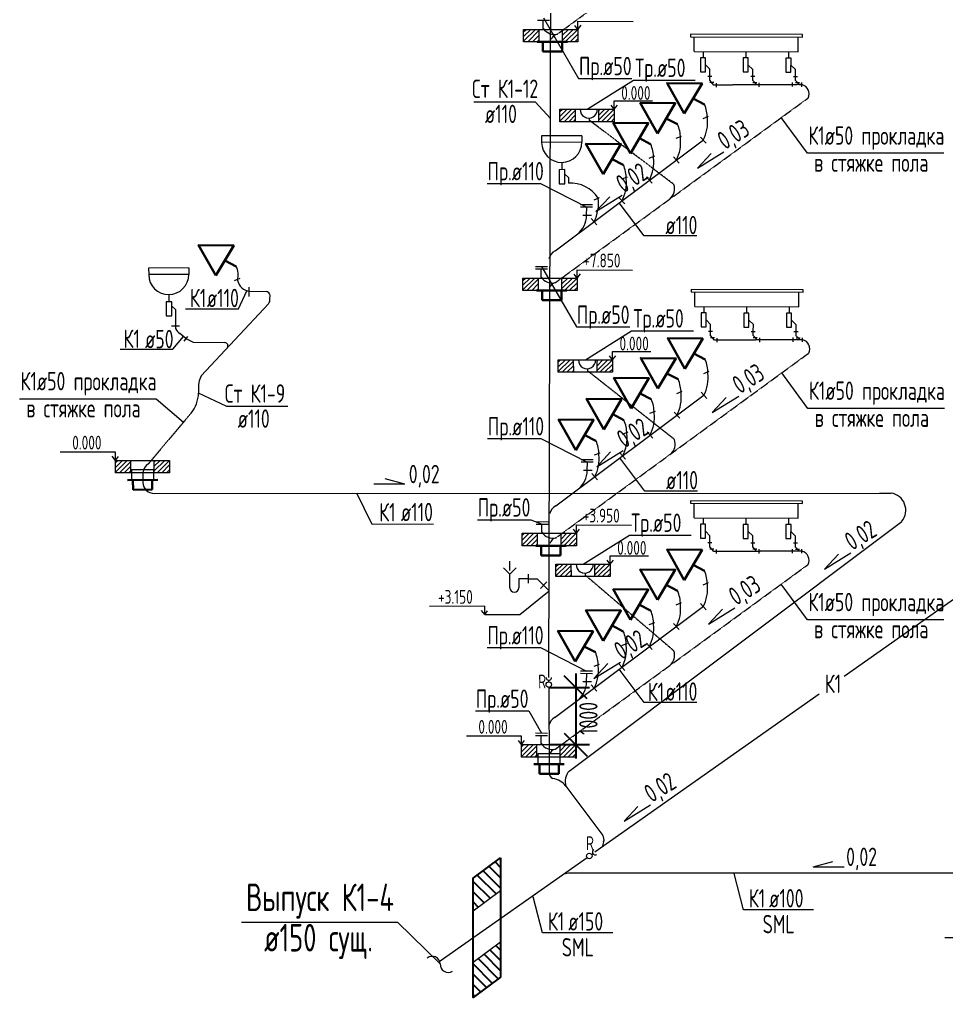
# Model space of a CAD drawing. Header units: millimetres. Extents: x -8689834 to 9419935, y -284943 to 166066.
# Drawn here: x -43550 to -33472, y -119965 to -109336 of the extents above; entities that cross this region are included whole.
import ezdxf

# ---------------------------------------------------------------- set-up
doc = ezdxf.new("R2010")
doc.units = ezdxf.units.MM
doc.header["$MEASUREMENT"] = 0
doc.linetypes.add('01_base$0$DASHED2', pattern=[0.375, 0.25, -0.125])
doc.layers.get('0').update_dxf_attribs({"color": 250, "lineweight": 9})
for name, color, linetype, lineweight in [('_ВК-Text К1', 7, 'Continuous', 30), ('_ВК-К1', 14, 'Continuous', 40), ('_ВК-К3', 30, 'Continuous', 40), ('_ВК-переход на SML', 3, 'Continuous', 30), ('_ВК-противопожарные муфты', 1, 'Continuous', 30), ('_Санпр', 7, 'Continuous', 30), ('_Сантехника', 7, 'Continuous', 30), ('ВК_канализация', 32, 'Continuous', 30), ('тх разм', 250, 'Continuous', 9)]:
    doc.layers.add(name, color=color, linetype=linetype, lineweight=lineweight)
doc.layers.add('PDF __ВК-К1', color=7, linetype='Continuous', true_color=0xb80000)
for name, color, linetype in [('PDF __К14', 3, 'Continuous'), ('PDF __Сантехника', 7, 'Continuous'), ('PDF _TEKSTBK', 7, 'Continuous')]:
    doc.layers.add(name, color=color, linetype=linetype)
doc.styles.add('ISOCPEUR', font='isocpeur.ttf', dxfattribs={"width": 0.7})
doc.styles.add('ГОСТ 2.304', font='isocpeur.ttf', dxfattribs={"width": 0.7})
doc.dimstyles.new('СПДС', dxfattribs={"dimscale": 100, "dimtxt": 2.5, "dimasz": 2.5, "dimexe": 1.5, "dimexo": 0, "dimgap": 1, "dimtad": 1, "dimdec": 0, "dimrnd": 1, "dimtxsty": 'ГОСТ 2.304', "dimblk": 'OBLIQUE', "dimcen": 2.5, "dimdle": 1.5, "dimadec": 0, "dimazin": 2, "dimtfac": 0.75, "dimtdec": 0, "dimtmove": 1, "dimatfit": 3, "dimfxl": 1, "dimtolj": 1, "dimarcsym": 1})

# ---------------------------------------------------------------- blocks, each defined once
blk = doc.blocks.new('Унитаз')
at = {"layer": '_Сантехника', "lineweight": 30}
blk.add_line((-161311, 33424), (-161137, 33336), dxfattribs=at)
blk.add_lwpolyline([(-161446, 33191), (-161714, 33657), (-161176, 33657)], close=True, dxfattribs=at)
blk = doc.blocks.new('Протв_муфта')
at = {"layer": '_ВК-противопожарные муфты', "ltscale": 200, "transparency": 33554687}
for p, q in [((-205635, 240869), (-206106, 240869)), ((-206021, 240719), (-206021, 240869)), ((-205721, 240869), (-205721, 240719)), ((-205721, 240719), (-206021, 240719))]:
    blk.add_line(p, q, dxfattribs=at)
blk = doc.blocks.new('_Oblique')
at = {"color": 0, "linetype": 'ByBlock', "lineweight": -2}
blk.add_line((-0.5, -0.5), (0.5, 0.5), dxfattribs=at)
blk = doc.blocks.new('*D2200')
at = {"layer": 'тх разм', "color": 0, "lineweight": -2, "ltscale": 100, "transparency": 16777216}
for p, q in [((-37502, -116445), (-37502, -117367)), ((-37795, -116595), (-37352, -116595)), ((-37797, -117217), (-37352, -117217))]:
    blk.add_line(p, q, dxfattribs=at)
at = {"layer": 'тх разм', "color": 0, "lineweight": -2, "ltscale": 100, "transparency": 16777216, "xscale": 250, "yscale": 250, "zscale": 250}
for p, rotation in [((-37502, -116595), 90), ((-37502, -117217), 270)]:
    blk.add_blockref('_Oblique', p, dxfattribs=dict(at, rotation=rotation))
at = {"layer": 'тх разм', "color": 0, "lineweight": 13, "ltscale": 100, "transparency": 16777216, "insert": (-37365, -116933), "char_height": 250, "attachment_point": 5, "rotation": 90, "style": 'ГОСТ 2.304'}
blk.add_mtext('\\A1;{\\H0.8x;1000}', dxfattribs=at)

msp = doc.modelspace()

# ---------------------------------------------------------------- hatches: boundary and pattern name
at = {"layer": '_ВК-К3', "lineweight": 13}
h = msp.add_hatch(dxfattribs=at)
h.set_pattern_fill('ANSI31', scale=11.388071, angle=180)
h.set_pattern_definition([(225, (-91647.856, -129811.1), (25.566948, -25.566948), [])])
h.paths.add_polyline_path([(-38069, -109578.7), (-37902.3, -109578.7), (-37902.3, -109443.2), (-38069, -109443.2)])
h.paths.add_polyline_path([(-37646.5, -109578.7), (-37479.1, -109578.7), (-37479.1, -109443.2), (-37646.5, -109443.2)])
h = msp.add_hatch(dxfattribs=at)
h.set_pattern_fill('ANSI31', scale=11.388071, angle=180)
h.set_pattern_definition([(225, (-91252.95, -130678.514), (25.566948, -25.566948), [])])
h.paths.add_polyline_path([(-37674.1, -110446.1), (-37507.4, -110446.1), (-37507.4, -110310.6), (-37674.1, -110310.6)])
h.paths.add_polyline_path([(-37251.6, -110446.1), (-37084.2, -110446.1), (-37084.2, -110310.6), (-37251.6, -110310.6)])
h = msp.add_hatch(dxfattribs=at)
h.set_pattern_fill('ANSI31', scale=11.388071, angle=180)
h.set_pattern_definition([(225, (-91655.592, -132513.89), (25.566948, -25.566948), [])])
h.paths.add_polyline_path([(-38076.8, -112281.5), (-37910.1, -112281.5), (-37910.1, -112145.9), (-38076.8, -112145.9)])
h.paths.add_polyline_path([(-37654.2, -112281.5), (-37486.8, -112281.5), (-37486.8, -112145.9), (-37654.2, -112145.9)])
h = msp.add_hatch(dxfattribs=at)
h.set_pattern_fill('ANSI31', scale=11.388071, angle=180)
h.set_pattern_definition([(225, (-91271.664, -133402.65), (25.566948, -25.566948), [])])
h.paths.add_polyline_path([(-37692.8, -113170.3), (-37526.1, -113170.3), (-37526.1, -113034.7), (-37692.8, -113034.7)])
h.paths.add_polyline_path([(-37270.3, -113170.3), (-37102.9, -113170.3), (-37102.9, -113034.7), (-37270.3, -113034.7)])
h = msp.add_hatch(dxfattribs=at)
h.set_pattern_fill('ANSI31', scale=11.388071, angle=180)
h.set_pattern_definition([(225, (-96086.47, -134495.45), (25.566948, -25.566948), [])])
h.paths.add_polyline_path([(-42507.6, -114263.1), (-42340.9, -114263.1), (-42340.9, -114127.5), (-42507.6, -114127.5)])
h.paths.add_polyline_path([(-42085.1, -114263.1), (-41917.7, -114263.1), (-41917.7, -114127.5), (-42085.1, -114127.5)])
h = msp.add_hatch(dxfattribs=at)
h.set_pattern_fill('ANSI31', scale=11.388071, angle=180)
h.set_pattern_definition([(225, (-91663.8, -135287.014), (25.566948, -25.566948), [])])
h.paths.add_polyline_path([(-38085, -115054.6), (-37918.3, -115054.6), (-37918.3, -114919.1), (-38085, -114919.1)])
h.paths.add_polyline_path([(-37662.4, -115054.6), (-37495.1, -115054.6), (-37495.1, -114919.1), (-37662.4, -114919.1)])
h = msp.add_hatch(dxfattribs=at)
h.set_pattern_fill('ANSI31', scale=11.388071, angle=180)
h.set_pattern_definition([(225, (-91296.898, -135623.627), (25.566948, -25.566948), [])])
h.paths.add_polyline_path([(-37718.1, -115391.2), (-37551.4, -115391.2), (-37551.4, -115255.7), (-37718.1, -115255.7)])
h.paths.add_polyline_path([(-37295.5, -115391.2), (-37128.2, -115391.2), (-37128.2, -115255.7), (-37295.5, -115255.7)])
h = msp.add_hatch(dxfattribs=at)
h.set_pattern_fill('ANSI31', scale=11.388071, angle=180)
h.set_pattern_definition([(225, (-91670.6, -137584.544), (25.566948, -25.566948), [])])
h.paths.add_polyline_path([(-38091.8, -117352.2), (-37925.1, -117352.2), (-37925.1, -117216.6), (-38091.8, -117216.6)])
h.paths.add_polyline_path([(-37669.2, -117352.2), (-37501.9, -117352.2), (-37501.9, -117216.6), (-37669.2, -117216.6)])
at = {"layer": '_ВК-К3', "lineweight": 25}
h = msp.add_hatch(dxfattribs=at)
h.set_pattern_fill('ANSI31', scale=25, angle=270)
h.set_pattern_definition([(315, (6094.96, -237503.97), (56.1266, 56.1266), [])])
h.paths.add_polyline_path([(-38320.8, -119743.7), (-38320.8, -119363.1), (-38618.4, -119583.6), (-38618.4, -119965.4)])
h.paths.add_polyline_path([(-38320.8, -118803.8), (-38320.8, -118448.7), (-38618.4, -118670.3), (-38618.4, -119025.5)])

# ---------------------------------------------------------------- linework, layer by layer
at = {"color": 244, "linetype": '01_base$0$DASHED2', "ltscale": 0.6, "true_color": 0x991b1e}
msp.add_lwpolyline([(-37701.4, -109492.7), (-34953.5, -107486), (-34953.5, -107486), (-34953.5, -107486)], dxfattribs=at)
at = {"color": 244, "ltscale": 500, "true_color": 0x991b1e}
for points in [[(-37795.3, -116488), (-37773.1, -108821.3)], [(-37917.3, -109343.3), (-37786.3, -109343.9)], [(-37855.5, -109432.3), (-37855.1, -109343.6)], [(-37940.8, -112020.1), (-37809.8, -112020.7)], [(-37940.1, -112046.1), (-37809.1, -112046.7)], [(-37878.2, -112135.1), (-37877.9, -112046.4)], [(-41603, -113365), (-41602.9, -113397.3)], [(-42208.8, -114257.5), (-42208.5, -114368.1)], [(-42085.3, -114486.4), (-34198.7, -114483.2), (-34073.3, -114482.4)], [(-37934, -114793.3), (-37803, -114793.8)], [(-37574.2, -117504), (-33957.4, -114790)], [(-37933.3, -114819.3), (-37802.3, -114819.8)], [(-37871.4, -114908.2), (-37871.1, -114819.5)], [(-37795, -116594.7), (-37792.4, -117515.2)], [(-37940.8, -117090.8), (-37809.8, -117091.3)], [(-37940.1, -117116.8), (-37809.1, -117117.3)], [(-37878.2, -117205.8), (-37877.9, -117117)]]:
    msp.add_lwpolyline(points, dxfattribs=at)
at = {"color": 18, "ltscale": 100, "true_color": 0x000000}
for points in [[(-37852.5, -109317.6), (-37471.9, -109974.7), (-36891.6, -109974.7)], [(-37379.2, -110310.6), (-36876, -109993.9), (-36202.7, -109993.9)], [(-38609.3, -110230.5), (-37943.7, -110228.8), (-37776.2, -110411.6)], [(-37875.3, -112020.4), (-37494.6, -112677.4), (-36914.3, -112677.4)], [(-37397.9, -113034.7), (-36894.7, -112718.1), (-36221.4, -112718.1)], [(-38572.5, -114772.5), (-37992.2, -114772.5), (-37867.8, -114819.5)], [(-37423.1, -115255.7), (-36920, -114939), (-36246.6, -114939)], [(-38111.2, -115803.7), (-37792.6, -115544.6)], [(-38492.7, -115804.1), (-38111.2, -115803.7)], [(-38467.5, -116162.1), (-37887.1, -116162.1), (-37385.6, -116419.3)], [(-38593.2, -116851.7), (-38012.9, -116851.7), (-37875.3, -117091)]]:
    msp.add_lwpolyline(points, dxfattribs=at)
at = {"color": 7, "ltscale": 500}
for points in [[(-37479.1, -109443.2), (-37478.6, -109352.7), (-36879.6, -109356.3)], [(-37479.1, -109443.2), (-37510.9, -109400.3)], [(-37479.1, -109443.2), (-37444.1, -109398.3)], [(-37084.2, -110310.6), (-37084.2, -110220.1), (-36668.2, -110220.2)], [(-37084.2, -110310.6), (-37116.3, -110267.9)], [(-37084.2, -110310.6), (-37049.5, -110265.5)], [(-37486.8, -112145.9), (-37518.7, -112103.1)], [(-37486.8, -112145.9), (-37486.3, -112055.5), (-36887.4, -112059.1)], [(-37486.8, -112145.9), (-37451.8, -112101.1)], [(-42457.6, -112920.2), (-41883.8, -112920.2), (-41767.8, -112782.2)], [(-37102.9, -113034.7), (-37135, -112992.1)], [(-37102.9, -113034.7), (-37102.9, -112944.2), (-36686.9, -112944.3)], [(-37102.9, -113034.7), (-37068.2, -112989.6)], [(-42507.6, -114127.5), (-42507.6, -114037), (-43106.6, -114037.1)], [(-42507.6, -114127.5), (-42542.4, -114082.4)], [(-42507.6, -114127.5), (-42475.6, -114084.9)], [(-37495.1, -114919.1), (-37526.9, -114876.2)], [(-37495.1, -114919.1), (-37494.5, -114828.6), (-36895.6, -114832.2)], [(-37495.1, -114919.1), (-37460.1, -114874.2)], [(-37128.2, -115255.7), (-37160.2, -115213)], [(-37128.2, -115255.7), (-37128.2, -115165.2), (-36712.2, -115165.3)], [(-37128.2, -115255.7), (-37093.4, -115210.6)], [(-38492.7, -115804.1), (-38492.8, -115713.6), (-39091.7, -115714.3)], [(-38492.7, -115804.1), (-38527.5, -115759)], [(-38492.7, -115804.1), (-38460.7, -115761.4)], [(-38091.8, -117216.6), (-38091.8, -117126.1), (-38690.7, -117126.2)], [(-38091.8, -117216.6), (-38126.5, -117171.5)], [(-38091.8, -117216.6), (-38059.7, -117174)], [(-38618.4, -118670.3), (-38320.8, -118448.7)], [(-38618.4, -119025.5), (-38320.8, -118803.8)], [(-38618.4, -119583.6), (-38320.8, -119362)], [(-32890.4, -119408.1), (-32890.4, -119317.6), (-33489.3, -119317.7)], [(-38618.4, -119965.4), (-38320.8, -119743.7)], [(-38618.4, -119965.4), (-38320.8, -119743.7)]]:
    msp.add_lwpolyline(points, dxfattribs=at)
at = {"color": 244, "linetype": '01_base$0$DASHED2', "true_color": 0x991b1e}
for points in [[(-35042.9, -110043.1), (-35972.1, -110047.9)], [(-37724.1, -112195.5), (-34976.2, -110188.8), (-34976.2, -110188.8), (-34976.2, -110188.8)], [(-36436.3, -111126.9), (-37356.7, -110428.7)], [(-35036.1, -112816.2), (-35965.3, -112821.1)], [(-37717.3, -114968.7), (-34969.4, -112961.9), (-34969.4, -112961.9), (-34969.4, -112961.9)], [(-36429.5, -113900), (-37375.4, -113152.8)], [(-42148.3, -114164.9), (-41683.9, -113614.5), (-41683.9, -113614.5), (-41683.9, -113614.5)], [(-35042.9, -115113.7), (-35972.1, -115118.6)], [(-37724.1, -117266.2), (-34976.2, -115259.5), (-34976.2, -115259.5), (-34976.2, -115259.5)], [(-36436.3, -116197.5), (-37400.7, -115373.8)]]:
    msp.add_lwpolyline(points, dxfattribs=at)
at = {"color": 18, "ltscale": 100, "true_color": 0x000000, "elevation": 0}
for points in [[(-33500.7, -110788.9), (-34984.6, -110788.9), (-35267.5, -110401.5)], [(-38465.3, -111117.5), (-37885, -111117.5), (-37383.4, -111374.7)], [(-33493.9, -113562), (-34977.8, -113562), (-35260.7, -113174.7)], [(-38461.8, -113890.5), (-37881.5, -113890.5), (-37379.9, -114147.8)], [(-33500.7, -115859.5), (-34984.6, -115859.5), (-35267.5, -115472.2)]]:
    msp.add_lwpolyline(points, dxfattribs=at)
at = {"color": 244, "ltscale": 100, "true_color": 0x991b1e}
for points in [[(-37726.7, -111849.3), (-36114.1, -110642.2)], [(-26375.4, -110698.4), (-34584.4, -116478.3)], [(-41574.8, -113207.3), (-40843.9, -112424.7)], [(-41742.2, -112803.8), (-41661.8, -112842.6)], [(-41661.8, -112842.6), (-41318.1, -112846.6)], [(-37719.9, -114622.4), (-36107.3, -113415.4)], [(-37726.7, -116919.9), (-36114.1, -115712.9)], [(-34857, -116670.2), (-37293.9, -118385.9)], [(-37199.4, -118274), (-37215.6, -118330.8)], [(-37379.1, -118446.2), (-38976, -119570.2)]]:
    msp.add_lwpolyline(points, dxfattribs=at)
at = {"color": 244, "ltscale": 500, "true_color": 0x991b1e, "elevation": 0}
for points in [[(-37321.2, -111375.4), (-37452.2, -111373.9)], [(-37320.1, -111349.4), (-37451.1, -111347.9)], [(-37384.4, -111463.4), (-37383.4, -111374.7)], [(-37332.2, -111465.1), (-37424.4, -111464.4)], [(-41724.8, -112779.2), (-41765.2, -112830.2)], [(-37314.4, -114148.5), (-37445.4, -114147)], [(-37313.3, -114122.6), (-37444.3, -114121)], [(-37377.6, -114236.5), (-37376.6, -114147.8)], [(-37325.4, -114238.2), (-37417.6, -114237.5)], [(-37321.2, -116446.1), (-37452.2, -116444.5)], [(-37320.1, -116420.1), (-37451.1, -116418.5)], [(-37384.4, -116534.1), (-37383.4, -116445.3)], [(-37332.2, -116535.8), (-37424.4, -116535.1)]]:
    msp.add_lwpolyline(points, dxfattribs=at)
at = {"ltscale": 100, "elevation": 0}
for points in [[(-36185.6, -111687.9), (-36759.4, -111687.9), (-37029.3, -111327.2)], [(-36178.8, -114461), (-36752.6, -114461), (-37022.5, -114100.4)], [(-36185.6, -116758.5), (-36759.4, -116758.5), (-37029.3, -116397.9)]]:
    msp.add_lwpolyline(points, dxfattribs=at)
at = {"color": 7, "ltscale": 500, "elevation": 0}
for points in [[(-41744.5, -112481.2), (-41170.7, -112481.2), (-41078.8, -112282.7)], [(-34916, -119011.9), (-35680.1, -119011.9), (-35780.6, -118619.3)], [(-37100, -119263.3), (-37864.2, -119263.3), (-37964.6, -118870.7)]]:
    msp.add_lwpolyline(points, dxfattribs=at)
at = {"color": 244, "ltscale": 100, "true_color": 0x991b1e, "elevation": 0}
msp.add_lwpolyline([(-41045.6, -112289.5), (-40869.8, -112291.5)], dxfattribs=at)
at = {"color": 18, "ltscale": 500, "true_color": 0x000000, "elevation": 0}
msp.add_lwpolyline([(-43549.8, -113458.8), (-42065.8, -113458.8), (-41766, -113711.8)], dxfattribs=at)
at = {"color": 18, "ltscale": 500, "true_color": 0x000000}
msp.add_lwpolyline([(-41135.7, -119146.3), (-39442.3, -119146.3), (-38976, -119600.7)], dxfattribs=at)
at = {"color": 244, "ltscale": 500, "true_color": 0x991b1e}
for centre, radius, start, end in [((-37736.8, -109356.2), 141, 212.65717, 284.53041), ((-37682.4, -109582.3), 91.6, 101.97428, 161.54253), ((-37759.5, -112059), 141, 212.65717, 284.53041), ((-37705.1, -112285.1), 91.6, 101.97428, 161.54253), ((-42072.2, -114280.6), 138.5, 123.31457, 172.74356), ((-42088.4, -114366.5), 119.9, 180.73322, 271.49794), ((-37752.7, -114832.1), 141, 212.65717, 284.53041), ((-37698.3, -115058.2), 91.6, 101.97428, 161.54253), ((-37759.5, -117129.7), 141, 212.65717, 284.53041), ((-37705.1, -117355.7), 91.6, 101.97428, 161.54253), ((-37718.6, -117520.2), 74, 176.11283, 243.89843)]:
    msp.add_arc(centre, radius, start, end, dxfattribs=at)
at = {"color": 244, "ltscale": 100, "true_color": 0x991b1e}
for centre, radius, start, end in [((-35067.9, -110142.6), 102.7, 333.2611, 75.90846), ((-36576, -111174.8), 147.8, 310.79344, 18.91465), ((-40895.9, -112379, 0), 69.1, 318.69461, 5.97721), ((-35061.1, -112915.7), 102.7, 333.2611, 75.90846), ((-41312.6, -113335.6), 291.9, 153.92726, 185.77856), ((-41975.2, -113382.2), 372.5, 321.42424, 357.67228), ((-36569.2, -113947.9), 147.8, 310.79344, 18.91465), ((-34104.3, -114669.7), 189.8, 320.69079, 80.61964), ((-35067.9, -115213.3), 102.7, 333.2611, 75.90846), ((-36576, -116245.4), 147.8, 310.79344, 18.91465), ((-37454.1, -117615.7), 164, 137.08332, 198.51197), ((-37786.4, -117812.3), 228.4, 39.2716, 81.12528), ((-37278.8, -118247.4), 83.8, 341.50044, 31.22159)]:
    msp.add_arc(centre, radius, start, end, dxfattribs=at)
at = {"color": 18, "ltscale": 500, "true_color": 0x000000}
for centre, start, end in [((-39062.1, -119604.1), 2.21733, 129.29001), ((-38890.1, -119607.6), 175.43682, 302.5095)]:
    msp.add_arc(centre, 86.2, start, end, dxfattribs=at)
at = {"layer": '_ВК-Text К1', "color": 7, "lineweight": 13, "ltscale": 100}
for p, q in [((-36180.7, -110952.4), (-35893.5, -110775.2)), ((-36180.7, -110952.4), (-36029.6, -110791.4)), ((-37283.3, -111423), (-36996.2, -111245.8)), ((-37283.3, -111423), (-37132.3, -111262)), ((-36018.4, -113606.5), (-35731.2, -113429.3)), ((-36018.4, -113606.5), (-35867.3, -113445.5)), ((-37274.9, -114196.7), (-36987.7, -114019.5)), ((-37274.9, -114196.7), (-37123.8, -114035.7)), ((-39360.3, -114384.9), (-39573.6, -114327.5)), ((-39360.3, -114384.9), (-39697.8, -114385.4)), ((-34797.2, -115308.6), (-34510, -115131.3)), ((-34797.2, -115308.6), (-34646.1, -115147.6)), ((-36059.1, -115906.3), (-35771.9, -115729.1)), ((-36059.1, -115906.3), (-35908, -115745.3)), ((-37304.7, -116497.9), (-37017.5, -116320.7)), ((-37304.7, -116497.9), (-37153.6, -116336.9)), ((-36977.2, -118049.5), (-36690, -117872.3)), ((-36977.2, -118049.5), (-36826.1, -117888.5)), ((-34920.3, -118546), (-34707.2, -118488.2)), ((-34920.3, -118546), (-34582.9, -118545.8))]:
    msp.add_line(p, q, dxfattribs=at)
at = {"layer": '_ВК-К1', "lineweight": 13}
for p, q in [((-40827.1, -112371.8, 0), (-40826.5, -112336.3, 0)), ((-41854.1, -112551.1, 0), (-41853.3, -112695.3, 0)), ((-41742.2, -112803.8), (-41807.2, -112749.1, 0))]:
    msp.add_line(p, q, dxfattribs=at)
at = {"layer": '_ВК-К1', "lineweight": 13, "transparency": 33554687, "flags": 128}
for points in [[(-36065.2, -109950.5), (-36021.6, -109950.7)], [(-36043.7, -110017), (-36000.1, -110017.1)], [(-36043.6, -109995.2), (-36043.4, -109950.6)], [(-35972.1, -110048.1), (-36000.1, -110048), (-36043.6, -109995.2)], [(-35600.5, -109952.3), (-35557, -109952.4)], [(-35578.9, -109996.9), (-35578.8, -109952.3)], [(-35507.5, -110045.6), (-35535.5, -110045.5), (-35578.9, -109996.9)], [(-35136.9, -109954), (-35092.3, -109954.2)], [(-35114.3, -109998.7), (-35114.1, -109954.1)], [(-35042.9, -110043.6), (-35070.9, -110043.5), (-35114.3, -109998.7)], [(-35972.2, -110070.4), (-35972.1, -110025.8)], [(-35579, -110018.7), (-35535.4, -110018.9)], [(-35507.6, -110067.8), (-35507.5, -110023.2)], [(-35148.6, -110020.4), (-35148.8, -110065)], [(-35114.4, -110020.5), (-35070.8, -110020.6)], [(-35043, -110065.4), (-35042.8, -110020.8)], [(-36058.4, -112723.6), (-36014.8, -112723.8)], [(-36036.8, -112768.3), (-36036.6, -112723.7)], [(-35965.3, -112821.2), (-35993.3, -112821.1), (-36036.8, -112768.3)], [(-35593.7, -112725.4), (-35550.2, -112725.6)], [(-35572.1, -112770.1), (-35572, -112725.5)], [(-35500.7, -112818.8), (-35528.7, -112818.6), (-35572.1, -112770.1)], [(-35130.1, -112727.1), (-35085.5, -112727.3)], [(-35107.5, -112771.8), (-35107.3, -112727.2)], [(-35036.1, -112816.7), (-35064.1, -112816.6), (-35107.5, -112771.8)], [(-36036.9, -112790.1), (-35993.3, -112790.3)], [(-35965.4, -112843.5), (-35965.3, -112798.9)], [(-35572.2, -112791.9), (-35528.6, -112792)], [(-35500.8, -112840.9), (-35500.7, -112796.3)], [(-35141.8, -112793.5), (-35142, -112838.1)], [(-35107.6, -112793.6), (-35064, -112793.8)], [(-35036.2, -112838.5), (-35036, -112793.9)], [(-36065.2, -115021.2), (-36021.6, -115021.3)], [(-36043.7, -115087.6), (-36000.1, -115087.8)], [(-36043.6, -115065.8), (-36043.4, -115021.2)], [(-35972.1, -115118.7), (-36000.1, -115118.6), (-36043.6, -115065.8)], [(-35972.2, -115141), (-35972.1, -115096.4)], [(-35600.5, -115022.9), (-35557, -115023.1)], [(-35579, -115089.4), (-35535.4, -115089.5)], [(-35578.9, -115067.6), (-35578.8, -115023)], [(-35507.5, -115116.3), (-35535.5, -115116.2), (-35578.9, -115067.6)], [(-35507.6, -115138.5), (-35507.5, -115093.9)], [(-35148.6, -115091), (-35148.8, -115135.6)], [(-35136.9, -115024.7), (-35092.3, -115024.8)], [(-35114.4, -115091.1), (-35070.8, -115091.3)], [(-35114.3, -115069.4), (-35114.1, -115024.8)], [(-35042.9, -115114.2), (-35070.9, -115114.1), (-35114.3, -115069.4)], [(-35043, -115136), (-35042.8, -115091.4)]]:
    msp.add_lwpolyline(points, dxfattribs=at)
at = {"layer": '_ВК-К1', "lineweight": 13, "transparency": 33554687, "elevation": 0, "flags": 128}
for points in [[(-36117.7, -110409.8), (-36058.7, -110385.6)], [(-36410.4, -110625.7), (-36351.5, -110601.5)], [(-36147.1, -110613.1), (-36086, -110680.6)], [(-36703, -110841.8), (-36644, -110817.6)], [(-36439.8, -110829), (-36378.8, -110896.5)], [(-37000.1, -111068.7), (-36941.2, -111044.5)], [(-36732.4, -111045.1), (-36671.3, -111112.6)], [(-37304, -111295), (-37245.1, -111270.7)], [(-37029.5, -111272.1), (-36968.5, -111339.6)], [(-37333.4, -111498.3), (-37272.4, -111565.8)], [(-41211, -112170.8), (-41152, -112146.6)], [(-41052.8, -112334.2), (-41051.9, -112243.2)], [(-41052.8, -112344.8), (-41052.4, -112299.3)], [(-41809, -112669.5), (-41897.9, -112670)], [(-36110.9, -113182.9), (-36051.9, -113158.7)], [(-36403.6, -113398.8), (-36344.7, -113374.6)], [(-36140.3, -113386.3), (-36079.2, -113453.8)], [(-36696.2, -113614.9), (-36637.2, -113590.7)], [(-36433, -113602.1), (-36372, -113669.6)], [(-36993.3, -113841.9), (-36934.4, -113817.7)], [(-36725.6, -113818.2), (-36664.5, -113885.7)], [(-37297.2, -114068.1), (-37238.3, -114043.9)], [(-37022.7, -114045.2), (-36961.7, -114112.7)], [(-37326.6, -114271.4), (-37265.6, -114338.9)], [(-36117.7, -115480.5), (-36058.7, -115456.3)], [(-36410.4, -115696.3), (-36351.5, -115672.1)], [(-36147.1, -115683.8), (-36086, -115751.3)], [(-36703, -115912.4), (-36644, -115888.2)], [(-36439.8, -115899.7), (-36378.8, -115967.2)], [(-37000.1, -116139.4), (-36941.2, -116115.2)], [(-36732.4, -116115.8), (-36671.3, -116183.3)], [(-37304, -116365.6), (-37245.1, -116341.4)], [(-37029.5, -116342.7), (-36968.5, -116410.2)], [(-37333.4, -116568.9), (-37272.4, -116636.4)]]:
    msp.add_lwpolyline(points, dxfattribs=at)
at = {"layer": '_ВК-К1', "lineweight": 13, "ltscale": 100}
for centre, radius, start, end in [((-36452.7, -110407.3, 0), 380.9, 359.94406, 23.22372), ((-36483.1, -110454.6, 0), 413.9, 332.3219, 6.51156), ((-36745.5, -110623.2, 0), 380.9, 359.94406, 23.22372), ((-36775.9, -110670.5, 0), 413.9, 332.3219, 6.51156), ((-37038, -110839.3, 0), 380.9, 359.94406, 23.22372), ((-37068.4, -110886.6, 0), 413.9, 332.3219, 6.51156), ((-37335.2, -111066.2, 0), 380.9, 359.94406, 23.22372), ((-37365.5, -111113.6, 0), 413.9, 332.3219, 6.51156), ((-37561.2, -111476.3, 0), 362.7, 33.45904, 93.18901), ((-37686.9, -111333.7, 0), 432.1, 332.68508, 7.63926), ((-37646.3, -111462), 261.9, 308.14386, 359.70172), ((-37666.5, -111964.8), 130.3, 117.53368, 167.71183), ((-41363, -112110.8, 0), 191, 342.61593, 29.04049), ((-41032.5, -112139, 0), 151, 191.02764, 265.03994), ((-41737.2, -112642.4, 0), 127.5, 204.50507, 236.71243), ((-36445.9, -113180.4, 0), 380.9, 359.94406, 23.22372), ((-36476.3, -113227.8, 0), 413.9, 332.3219, 6.51156), ((-36738.7, -113396.3, 0), 380.9, 359.94406, 23.22372), ((-36769.1, -113443.6, 0), 413.9, 332.3219, 6.51156), ((-37031.2, -113612.4, 0), 380.9, 359.94406, 23.22372), ((-37061.6, -113659.7, 0), 413.9, 332.3219, 6.51156), ((-37328.4, -113839.4, 0), 380.9, 359.94406, 23.22372), ((-37358.7, -113886.7, 0), 413.9, 332.3219, 6.51156), ((-37632.3, -114065.6, 0), 380.9, 359.94406, 23.22372), ((-37662.6, -114112.9, 0), 413.9, 332.3219, 6.51156), ((-37639.5, -114235.2), 261.9, 308.14386, 359.70172), ((-37659.7, -114738), 130.3, 117.53368, 167.71183), ((-36452.7, -115478, 0), 380.9, 359.94406, 23.22372), ((-36745.5, -115693.8, 0), 380.9, 359.94406, 23.22372), ((-36483.1, -115525.3, 0), 413.9, 332.3219, 6.51156), ((-36775.9, -115741.1, 0), 413.9, 332.3219, 6.51156), ((-37038, -115909.9, 0), 380.9, 359.94406, 23.22372), ((-37068.4, -115957.3, 0), 413.9, 332.3219, 6.51156), ((-37335.2, -116136.9, 0), 380.9, 359.94406, 23.22372), ((-37365.5, -116184.2, 0), 413.9, 332.3219, 6.51156), ((-37639.1, -116363.1, 0), 380.9, 359.94406, 23.22372), ((-37669.4, -116410.4, 0), 413.9, 332.3219, 6.51156), ((-37646.3, -116532.7), 261.9, 308.14386, 359.70172), ((-37666.5, -117035.5), 130.3, 117.53368, 167.71183)]:
    msp.add_arc(centre, radius, start, end, dxfattribs=at)
at = {"layer": '_ВК-К1', "lineweight": 13}
for centre, radius, start, end in [((-40870.6, -112335.6, 0), 44.1, 359.00168, 89.00168), ((-41318.1, -112881.4), 34.8, 317.60892, 89.96316)]:
    msp.add_arc(centre, radius, start, end, dxfattribs=at)
at = {"layer": '_ВК-К3', "color": 7, "lineweight": 13}
for p, q in [((-37901.7, -109578.7), (-37901.7, -109443.2)), ((-37646.9, -109578.2), (-37646.5, -109442.7)), ((-37506.4, -110445.6), (-37506.8, -110310.1)), ((-37251.6, -110446.1), (-37251.6, -110310.6)), ((-37909.4, -112281.5), (-37909.4, -112145.9)), ((-37654.6, -112281), (-37654.2, -112145.5)), ((-37525.1, -113169.8), (-37525.5, -113034.2)), ((-37270.4, -113170.3), (-37270.4, -113034.7)), ((-42340.3, -114263.1), (-42340.3, -114127.5)), ((-42086.2, -114263.1), (-42086.2, -114127.5)), ((-37917.6, -115054.6), (-37917.6, -114919.1)), ((-37662.8, -115054.1), (-37662.4, -114918.6)), ((-37550.3, -115390.8), (-37550.7, -115255.2)), ((-37295.6, -115391.2), (-37295.6, -115255.7)), ((-37924.4, -117352.2), (-37924.4, -117216.6)), ((-37670.4, -117352.2), (-37670.4, -117216.6))]:
    msp.add_line(p, q, dxfattribs=at)
at = {"layer": '_ВК-К3', "color": 7, "lineweight": 25}
msp.add_line((-38320.8, -119743.7), (-38618.4, -119965.4), dxfattribs=at)
at = {"layer": '_ВК-К3', "color": 7, "lineweight": 13}
for points in [[(-37479.1, -109578.7), (-38069, -109578.7), (-38069, -109443.2), (-37479.1, -109443.2)], [(-37084.2, -110446.1), (-37674.1, -110446.1), (-37674.1, -110310.6), (-37084.2, -110310.6)], [(-37486.8, -112281.5), (-38076.8, -112281.5), (-38076.8, -112145.9), (-37486.8, -112145.9)], [(-37102.9, -113170.3), (-37692.8, -113170.3), (-37692.8, -113034.7), (-37102.9, -113034.7)], [(-41917.7, -114263.1), (-42507.6, -114263.1), (-42507.6, -114127.5), (-41917.7, -114127.5)], [(-37495.1, -115054.6), (-38085, -115054.6), (-38085, -114919.1), (-37495.1, -114919.1)], [(-37128.2, -115391.2), (-37718.1, -115391.2), (-37718.1, -115255.7), (-37128.2, -115255.7)], [(-37501.9, -117352.2), (-38091.8, -117352.2), (-38091.8, -117216.6), (-37501.9, -117216.6)]]:
    msp.add_lwpolyline(points, close=True, dxfattribs=at)
at = {"layer": '_ВК-К3', "color": 7, "lineweight": 25}
msp.add_lwpolyline([(-38320.8, -118448.7), (-38320.8, -119743.7), (-38618.4, -119965.4), (-38618.4, -118670.3)], close=True, dxfattribs=at)
at = {"layer": '_ВК-переход на SML', "lineweight": 13}
for points in [[(-42090.7, -114228.7), (-42334.3, -114229.9), (-42333.8, -114341.2), (-42090.1, -114340)], [(-37671.2, -117317.8), (-37914.9, -117319), (-37914.3, -117430.3), (-37670.7, -117429.1)]]:
    msp.add_lwpolyline(points, close=True, dxfattribs=at)
at = {"layer": '_Санпр', "lineweight": 13}
for p, q in [((-37437.4, -110598.4, 0), (-37873.6, -110600.7, 0)), ((-37873.6, -110600.7, 0), (-37873.2, -110671.3, 0)), ((-37437.4, -110598.4, 0), (-37437, -110668.9, 0)), ((-37437, -110668.9, 0), (-37873.2, -110671.3, 0)), ((-37653.9, -110888.2, 0), (-37653.5, -110967.3, 0)), ((-37622.8, -111014.8, 0), (-37581.7, -111051.4, 0)), ((-37581.7, -111051.4, 0), (-37581.4, -111114.1, 0)), ((-41710.1, -112035.4, 0), (-42146.3, -112037.7, 0)), ((-41710.1, -112035.4, 0), (-41709.7, -112105.9, 0)), ((-42146.3, -112037.7, 0), (-42145.9, -112108.3, 0)), ((-41709.7, -112105.9, 0), (-42145.9, -112108.3, 0)), ((-41926.6, -112325.2, 0), (-41926.2, -112404.3, 0)), ((-41895.5, -112451.8, 0), (-41854.4, -112488.4, 0)), ((-41854.4, -112488.4, 0), (-41854.1, -112551.1, 0))]:
    msp.add_line(p, q, dxfattribs=at)
at = {"layer": '_Санпр', "lineweight": 13, "elevation": 0}
for points in [[(-37623, -110967.1), (-37684, -110967.5), (-37683.2, -111120), (-37622.2, -111119.7)], [(-41895.7, -112404.1), (-41956.7, -112404.5), (-41955.9, -112557), (-41894.9, -112556.7)]]:
    msp.add_lwpolyline(points, close=True, dxfattribs=at)
at = {"layer": '_Санпр', "lineweight": 13}
for centre in [(-37655.1, -110670.1, 0), (-41927.8, -112107.1, 0)]:
    msp.add_arc(centre, 218.1, 180.30753, 0.30753, dxfattribs=at)
at = {"layer": '_Сантехника', "lineweight": 13}
for points in [[(-35038.2, -109499.1), (-36254.9, -109495), (-36255.1, -109523), (-35038.3, -109527.1), (-35038.2, -109499.1)], [(-35084.6, -109686.6), (-35084, -109526.9)], [(-36216.4, -109682.3), (-35084.6, -109686.6)], [(-36117.6, -109682.7), (-36117.8, -109751.2)], [(-35652.9, -109684.5), (-35653.2, -109752.9)], [(-35188.3, -109686.2), (-35188.6, -109754.7)], [(-36091.4, -109751.3), (-36146.4, -109751.1), (-36146.9, -109903.5), (-36092, -109903.7), (-36091.4, -109751.3)], [(-35626.8, -109753), (-35681.7, -109752.8), (-35682.3, -109905.3), (-35627.3, -109905.5), (-35626.8, -109753)], [(-35162.1, -109754.8), (-35217.1, -109754.6), (-35217.6, -109907), (-35162.7, -109907.2), (-35162.1, -109754.8)], [(-36043.1, -109875.9), (-36091.7, -109828)], [(-36043.4, -109950.6), (-36043.1, -109875.9)], [(-35578.5, -109877.7), (-35627, -109829.8)], [(-35578.8, -109952.3), (-35578.5, -109877.7)], [(-35113.8, -109879.4), (-35162.4, -109831.5)], [(-35114.1, -109954.1), (-35113.8, -109879.4)], [(-35031.4, -112272.2), (-36248.1, -112268.2), (-36248.3, -112296.2), (-35031.5, -112300.2), (-35031.4, -112272.2)], [(-35077.8, -112459.8), (-35077.2, -112300)], [(-36209.6, -112455.5), (-35077.8, -112459.8)], [(-36110.8, -112455.8), (-36111, -112524.3)], [(-35646.1, -112457.6), (-35646.4, -112526.1)], [(-35181.5, -112459.4), (-35181.7, -112527.8)], [(-36084.6, -112524.4), (-36139.6, -112524.2), (-36140.1, -112676.7), (-36085.2, -112676.9), (-36084.6, -112524.4)], [(-35619.9, -112526.2), (-35674.9, -112525.9), (-35675.5, -112678.4), (-35620.5, -112678.6), (-35619.9, -112526.2)], [(-35155.3, -112527.9), (-35210.3, -112527.7), (-35210.8, -112680.2), (-35155.9, -112680.4), (-35155.3, -112527.9)], [(-36036.3, -112649), (-36084.9, -112601.1)], [(-36036.6, -112723.7), (-36036.3, -112649)], [(-35571.7, -112650.8), (-35620.2, -112602.9)], [(-35572, -112725.5), (-35571.7, -112650.8)], [(-35107, -112652.6), (-35155.6, -112604.7)], [(-35107.3, -112727.2), (-35107, -112652.6)], [(-35038.2, -114569.7), (-36254.9, -114565.7), (-36255.1, -114593.7), (-35038.3, -114597.7), (-35038.2, -114569.7)], [(-35084.6, -114757.3), (-35084, -114597.6)], [(-36216.4, -114753), (-35084.6, -114757.3)], [(-36117.6, -114753.4), (-36117.8, -114821.8)], [(-35652.9, -114755.1), (-35653.2, -114823.6)], [(-35188.3, -114756.9), (-35188.6, -114825.3)], [(-36091.4, -114821.9), (-36146.4, -114821.7), (-36146.9, -114974.2), (-36092, -114974.4), (-36091.4, -114821.9)], [(-36043.1, -114946.6), (-36091.7, -114898.7)], [(-35626.8, -114823.7), (-35681.7, -114823.5), (-35682.3, -114975.9), (-35627.3, -114976.1), (-35626.8, -114823.7)], [(-35578.5, -114948.3), (-35627, -114900.4)], [(-35162.1, -114825.4), (-35217.1, -114825.2), (-35217.6, -114977.7), (-35162.7, -114977.9), (-35162.1, -114825.4)], [(-35113.8, -114950.1), (-35162.4, -114902.2)], [(-36043.4, -115021.2), (-36043.1, -114946.6)], [(-35578.8, -115023), (-35578.5, -114948.3)], [(-35114.1, -115024.8), (-35113.8, -114950.1)]]:
    msp.add_lwpolyline(points, dxfattribs=at)
at = {"layer": '_Сантехника', "lineweight": 13, "elevation": 0}
for points in [[(-36216.4, -109682.3), (-36215.8, -109522.6)], [(-36209.6, -112455.5), (-36209, -112295.7)], [(-36216.4, -114753), (-36215.8, -114593.3)]]:
    msp.add_lwpolyline(points, dxfattribs=at)
at = {"layer": '_Сантехника', "lineweight": 13}
for centre in [(-37361.3, -110314.7), (-37380, -113038.9), (-37405.2, -115259.8)]:
    msp.add_arc(centre, 93, 177.43263, 2.56737, dxfattribs=at)
at = {"layer": 'PDF __ВК-К1', "lineweight": 13}
for points in [[(-38021.5, -115414), (-38119.9, -115414)], [(-38021.5, -115363.8), (-38021.5, -115462.2)], [(-38021.5, -115414), (-37923.1, -115414), (-37791.3, -115545.9)], [(-37818.5, -115447.5), (-37887.6, -115518.7)]]:
    msp.add_lwpolyline(points, dxfattribs=at)
at = {"layer": 'PDF __К14', "lineweight": 13}
msp.add_lwpolyline([(-38220.3, -115324), (-38220.3, -115223.6)], dxfattribs=at)
at = {"layer": 'PDF __Сантехника', "color": 18, "lineweight": 13, "true_color": 0x000000}
for points in [[(-37356.7, -110407.6), (-37356.7, -110428.7)], [(-37375.4, -113131.7), (-37375.4, -113152.8)], [(-37400.7, -115352.7), (-37400.7, -115373.8)]]:
    msp.add_lwpolyline(points, dxfattribs=at)
at = {"layer": 'PDF _TEKSTBK', "lineweight": 13}
for points in [[(-38220.3, -115363.8), (-38289.4, -115294.7)], [(-38220.3, -115512.4), (-38220.3, -115363.8), (-38149.2, -115294.7)], [(-38119.9, -115414), (-38119.9, -115512.4)]]:
    msp.add_lwpolyline(points, dxfattribs=at)
msp.add_arc((-38171.1, -115511.3), 49.2, 180.00001, 359.99999, dxfattribs=at)
at = {"layer": 'ВК_канализация', "color": 18, "lineweight": 13, "ltscale": 500, "true_color": 0x000000}
for points in [[(-40631.5, -113541.1), (-41297.1, -113542.9), (-41602.9, -113397.3)], [(-39050.5, -114821.7), (-39716.1, -114823.5), (-39881.7, -114485.5)]]:
    msp.add_lwpolyline(points, dxfattribs=at)
at = {"layer": 'ВК_канализация', "color": 244, "lineweight": 13, "ltscale": 500, "true_color": 0x991b1e}
for points in [[(-37795.6, -116534.7), (-37795.5, -116518)], [(-37609.6, -117667.7), (-37207.2, -118204), (-37207.2, -118204)], [(-37330.1, -118411.6), (-37316.1, -118402.4)], [(-31148.1, -118615.6), (-37582.4, -118615.6), (-37633.5, -118624.7)]]:
    msp.add_lwpolyline(points, dxfattribs=at)
for centre in [(-37795.8, -116564.7), (-37355.3, -118428)]:
    msp.add_circle(centre, 30, dxfattribs=at)
for centre, start, end in [((-37795.3, -116488), 179.67036, 359.67036), ((-37291, -118386), 123.15905, 303.15905)]:
    msp.add_arc(centre, 30, start, end, dxfattribs=at)

# ---------------------------------------------------------------- block references
at = {"layer": '_ВК-К1', "lineweight": 13, "xscale": 0.7, "yscale": 0.7, "zscale": 0.7}
for p in [(106353.2, -278187.1), (106345.4, -280889.9), (106337.2, -283663)]:
    msp.add_blockref('Протв_муфта', p, dxfattribs=at)
at = {"layer": '_ВК-К1', "lineweight": 13, "xscale": -0.7, "yscale": 0.7, "zscale": 0.7, "rotation": 0.2687430057207063}
for p in [(-185528.9, -283623.1), (-181109.4, -286712.2)]:
    msp.add_blockref('Протв_муфта', p, dxfattribs=at)
at = {"layer": '_Сантехника', "lineweight": 13, "xscale": 0.7082066135345118, "yscale": 0.7082066135345118, "zscale": 0.7082066135345118, "rotation": 359.47965045849}
for p in [(77796.3, -134901.5, 0), (77503.5, -135117.4, 0), (77211, -135333.5, 0), (76913.9, -135560.4, 0), (72703, -136662.5, 0), (77803.1, -137674.6, 0), (77510.3, -137890.5, 0), (77217.8, -138106.6, 0), (76920.7, -138333.6, 0), (76616.7, -138559.8, 0), (77796.3, -139972.2, 0), (77503.5, -140188, 0), (77211, -140404.1, 0), (76913.9, -140631.1, 0), (76609.9, -140857.3, 0)]:
    msp.add_blockref('Унитаз', p, dxfattribs=at)

# ---------------------------------------------------------------- texts
at = {"layer": 'ВК_канализация', "color": 18, "ltscale": 100, "true_color": 0x000000, "attachment_point": 4, "style": 'ISOCPEUR'}
for s, insert, char_height, width in [('\\pxi-1,l1,t1,5;Пр.ø50', (-37467.7, -109868.2), 200, 5891.51), ('\\pxi-1,l1,t1,5;Тр.ø50', (-36857.5, -109887.2), 200, 5891.51), ('Ст К1-12', (-38630.3, -110088.4), 200, 5891.51), ('\\pxi-1,l1,t1,5;ø110', (-38490.1, -110360.9), 200, 7500), ('К1ø50 прокладка ', (-34973.7, -110623.8, 0), 200, 7500), ('в стяжке пола', (-34911.2, -110890.4, 0), 200, 5891.51), ('\\pxi-1,l1,t1,5;Пр.ø110', (-38461.1, -111011, 0), 200, 5891.51), ('\\pxi-1,l1,t1,5;ø110', (-36528.1, -111569.3), 200, 7500), ('К1', (-41697.4, -112362.5, 0), 200, 5891.51), ('\\pxi-1,l1,t1,5;ø110', (-41513.2, -112362.6), 200, 7500), ('\\pxi-1,l1,t1,5;Пр.ø50', (-37490.5, -112571), 200, 5891.51), ('\\pxi-1,l1,t1,5;Тр.ø50', (-36876.2, -112611.4), 200, 5891.51), ('К1', (-42418.5, -112805.6), 200, 5891.51), ('\\pxi-1,l1,t1,5;ø50', (-42185.3, -112808.7), 200, 7500), ('К1ø50 прокладка ', (-43538.9, -113293.8, 0), 200, 7500), ('Ст К1-9', (-41318.1, -113400.8), 200, 5891.51), ('К1ø50 прокладка ', (-34966.9, -113397, 0), 200, 7500), ('в стяжке пола', (-43476.3, -113560.3, 0), 200, 5891.51), ('\\pxi-1,l1,t1,5;ø110', (-41177.9, -113673.2), 200, 7500), ('в стяжке пола', (-34904.4, -113663.5, 0), 200, 5891.51), ('\\pxi-1,l1,t1,5;Пр.ø110', (-38457.6, -113784.1, 0), 200, 5891.51), ('0,02', (-39317.9, -114299.6), 200, 5891.51), ('\\pxi-1,l1,t1,5;ø110', (-36521.3, -114342.4), 200, 7500), ('\\pxi-1,l1,t1,5;ø110', (-39403.2, -114688.8), 200, 7500), ('\\pxi-1,l1,t1,5;Пр.ø50', (-38568.4, -114666.1), 200, 5891.51), ('К1', (-39639.6, -114691.7), 200, 5891.51), ('\\pxi-1,l1,t1,5;Тр.ø50', (-36901.5, -114832.4), 200, 5891.51), ('К1ø50 прокладка ', (-34973.7, -115694.5, 0), 200, 7500), ('\\pxi-1,l1,t1,5;Пр.ø110', (-38463.3, -116055.7), 200, 5891.51), ('в стяжке пола', (-34911.2, -115961.1, 0), 200, 5891.51), ('К1', (-34794.9, -116555.8), 200, 5891.51), ('К1', (-36720.2, -116643.9, 0), 200, 5891.51), ('\\pxi-1,l1,t1,5;ø110', (-36528.1, -116639.9), 200, 7500), ('\\pxi-1,l1,t1,5;Пр.ø50', (-38589.1, -116745.3), 200, 5891.51), ('0,02', (-34562.5, -118460), 200, 5891.51), ('Выпуск К1-4', (-41087.5, -118918), 300, 5891.51), ('К1', (-35621.5, -118887.5, 0), 200, 5891.51), ('\\pxi-1,l1,t1,5;ø100', (-35400.3, -118887.2, 0), 200, 7500), ('К1', (-37805.5, -119138.9, 0), 200, 5891.51), ('\\pxi-1,l1,t1,5;ø150', (-37584.3, -119138.6, 0), 200, 7500), ('SML', (-35470, -119168.6), 200, 5891.51), ('\\pxi-1,l1,t1,5;ø150 сущ.', (-40891.5, -119356.9), 300, 7500), ('SML', (-37654, -119420), 200, 5891.51)]:
    msp.add_mtext(s, dxfattribs=dict(at, insert=insert, char_height=char_height, width=width))
at = {"layer": 'ВК_канализация', "color": 18, "ltscale": 100, "true_color": 0x000000, "style": 'ISOCPEUR'}
for s, insert, char_height, width, attachment_point, rotation in [('\\pxi-1,l1,t1,5;0.000', (-36689.7, -110133.8), 150, 7500, 6, 359.95806), ('0,03', (-35921.2, -110691.5), 200, 5891.51, 4, 31.65474), ('0,02', (-37023.8, -111162.1), 200, 5891.51, 4, 31.65474), ('+7.850', (-37016.1, -111955.9), 150, 7500, 6, 359.61889), ('\\pxi-1,l1,t1,5;0.000', (-36708.4, -112857.9), 150, 7500, 6, 359.95806), ('0,03', (-35758.9, -113345.6), 200, 5891.51, 4, 31.65474), ('0,02', (-37015.4, -113935.8), 200, 5891.51, 4, 31.65474), ('\\pxi-1,l1,t1,5;0.000', (-42977.3, -113934.6), 150, 7500, 4, 0.04194), ('\\pxi-1,l1,t1,5;+3.950', (-37024.3, -114729), 150, 7500, 6, 359.61889), ('0,02', (-34537.7, -115047.6), 200, 5891.51, 4, 31.65474), ('\\pxi-1,l1,t1,5;0.000', (-36733.6, -115078.9), 150, 7500, 6, 359.95806), ('0,03', (-35799.5, -115645.4), 200, 5891.51, 4, 31.65474), ('\\pxi-1,l1,t1,5;+3.150', (-38622.1, -115611.5), 150, 7500, 6, 359.94981), ('0,02', (-37045.2, -116237), 200, 5891.51, 4, 31.65474), ('\\pxi-1,l1,t1,5;0.000', (-38561.4, -117023.7), 150, 7500, 4, 0.04194), ('0,02', (-36717.7, -117788.6), 200, 5891.51, 4, 31.65474)]:
    msp.add_mtext(s, dxfattribs=dict(at, insert=insert, char_height=char_height, width=width, attachment_point=attachment_point, rotation=rotation))
at = {"layer": 'ВК_канализация', "color": 7, "ltscale": 100, "char_height": 150, "width": 7500, "attachment_point": 4, "rotation": 0.04194, "style": 'ISOCPEUR'}
for insert in [(-37911.6, -116531.1), (-37391.9, -118289.2)]:
    msp.add_mtext('\\pxi-1,l1,t1,5;R', dxfattribs=dict(at, insert=insert))

# ---------------------------------------------------------------- dimensions: what is measured, and where the dimension line sits
at = {"layer": 'тх разм', "color": 7, "lineweight": 13, "ltscale": 100}
dim = msp.add_linear_dim(base=(-37501.9, -117216.6), p1=(-37795, -116594.7), p2=(-37796.8, -117216.6), angle=90, text='{\\H0.8x;1000}', dimstyle='СПДС', dxfattribs=at)
dim.commit()
dim.dimension.update_dxf_attribs({"geometry": '*D2200', "text_midpoint": (-37164.9, -116932.9), "dimtype": 160})

doc.saveas('drawing.dxf')
